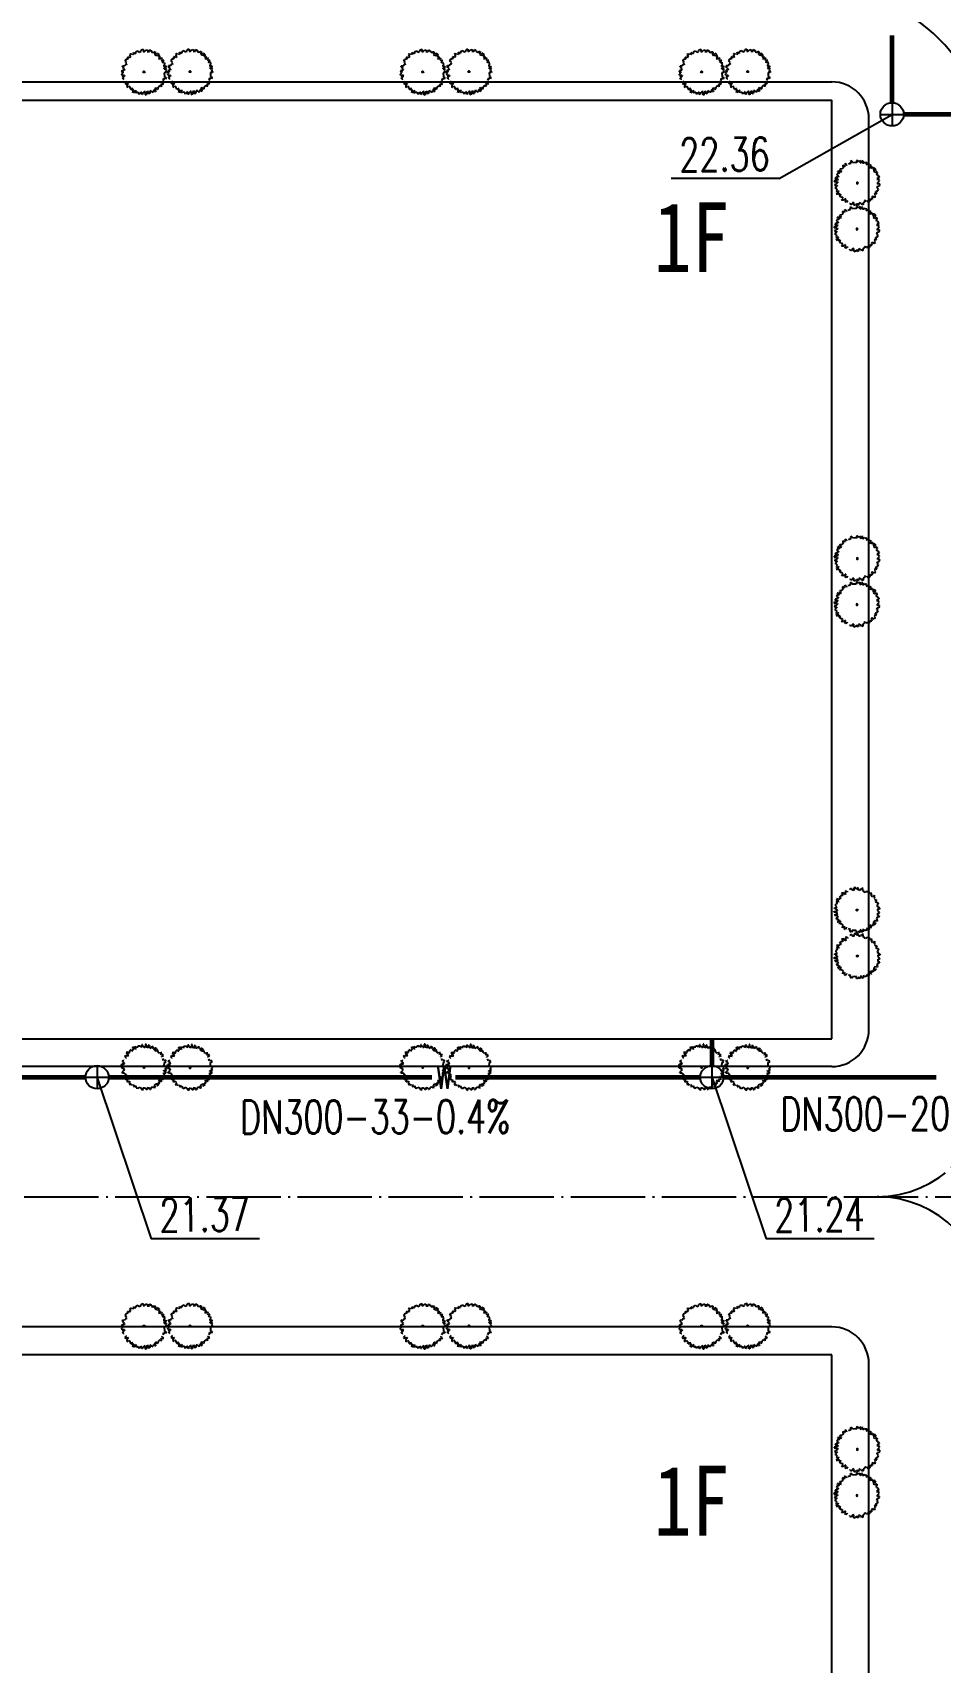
# Model space of a CAD drawing. Header units: millimetres. Extents: x 418304 to 847498, y 48187 to 111456.
# Drawn here: x 423666.1 to 423714.9, y 53596.8 to 53684.4 of the extents above; entities that cross this region are included whole.
import ezdxf

# ---------------------------------------------------------------- set-up
doc = ezdxf.new("R2010")
doc.units = ezdxf.units.MM
doc.header["$LTSCALE"] = 1000
doc.linetypes.add('DOTE', pattern=[2.42, 2, -0.2, 0.02, -0.2])
for name, color, linetype in [('A绿-1', 82, 'Continuous'), ('PIPE-污水', 6, 'Continuous'), ('PUB_TEXT', 7, 'Continuous'), ('TEXT_污水', 7, 'Continuous'), ('TWT_TEXT', 7, 'Continuous'), ('WELL_污水', 6, 'Continuous'), ('道路', 4, 'Continuous'), ('道路中心线', 1, 'DOTE')]:
    doc.layers.add(name, color=color, linetype=linetype)
doc.styles.add('_TCH_DIM', font='SIMPLEX', dxfattribs={"bigfont": 'GBCBIG'})
doc.styles.add('_TWT_PIPETEXT', font='SIMPLEX', dxfattribs={"width": 0.8, "height": 3.5, "bigfont": 'HZTXT'})
doc.styles.add('黑体', font='simhei.ttf', dxfattribs={"width": 0.8, "height": 3.5})

# ---------------------------------------------------------------- blocks, each defined once
blk = doc.blocks.new('004')
at = {"layer": 'A绿-1', "color": 8}
for p, q in [((-699, 834), (-770, 749)), ((-691, 762), (-699, 834)), ((-534, 794), (-691, 762)), ((-511, 892), (-605, 840)), ((-605, 840), (-534, 794)), ((-456, 866), (-511, 892)), ((-401, 899), (-456, 866)), ((-354, 971), (-440, 997)), ((-440, 997), (-401, 899)), ((-283, 860), (-354, 971)), ((-276, 925), (-283, 860)), ((-244, 925), (-276, 925)), ((-205, 1023), (-268, 997)), ((-268, 997), (-244, 925)), ((-182, 945), (-205, 1023)), ((-134, 964), (-182, 945)), ((70, 1036), (-9, 1030)), ((-9, 1030), (-9, 991)), ((70, 977), (70, 1036)), ((93, 938), (70, 977)), ((132, 906), (93, 938)), ((179, 1023), (132, 906)), ((250, 1017), (179, 1023)), ((266, 945), (250, 1017)), ((321, 912), (266, 945)), ((360, 945), (321, 977)), ((321, 977), (321, 912)), ((360, 847), (360, 945)), ((399, 814), (360, 847)), ((438, 853), (399, 814)), ((478, 827), (438, 853)), ((525, 879), (478, 827)), ((564, 847), (525, 879)), ((532, 768), (564, 847)), ((572, 703), (532, 768)), ((-1068, 284), (-1052, 317)), ((-942, 226), (-1068, 284)), ((-1060, 128), (-1052, 186)), ((-966, 56), (-1060, 128)), ((-1052, 317), (-911, 278)), ((-1052, 186), (-950, 121)), ((-1052, -69), (-1052, 3)), ((-1052, 3), (-966, -3)), ((-982, 428), (-966, 461)), ((-927, 415), (-982, 428)), ((-966, 461), (-864, 454)), ((-966, -3), (-966, 56)), ((-950, 121), (-942, 226)), ((-942, 369), (-927, 415)), ((-887, 324), (-942, 369)), ((-911, 278), (-887, 324)), ((-872, 605), (-895, 533)), ((-895, 533), (-864, 481)), ((-825, 585), (-872, 605)), ((-864, 454), (-840, 461)), ((-793, 644), (-825, 585)), ((-762, 716), (-809, 677)), ((-809, 677), (-793, 644)), ((-770, 749), (-723, 742)), ((-723, 651), (-762, 716)), ((-723, 742), (-691, 683)), ((-691, 683), (-723, 651)), ((564, 670), (572, 703)), ((595, 638), (564, 670)), ((658, 664), (595, 638)), ((697, 618), (658, 664)), ((744, 670), (697, 618)), ((783, 605), (744, 670)), ((791, 481), (783, 605)), ((830, 500), (791, 481)), ((807, 409), (870, 487)), ((838, 343), (807, 409)), ((870, 487), (830, 500)), ((932, 363), (838, 343)), ((932, 200), (885, 200)), ((885, 200), (909, 160)), ((925, 101), (901, 69)), ((901, 69), (972, 16)), ((909, 278), (964, 311)), ((932, 232), (909, 278)), ((909, 160), (972, 160)), ((972, 160), (925, 101)), ((964, 311), (932, 363)), ((972, 16), (972, -69)), ((-1044, -154), (-1068, -193)), ((-1068, -193), (-1029, -219)), ((-989, -108), (-1052, -69)), ((-982, -173), (-1044, -154)), ((-1029, -219), (-1005, -166)), ((-1013, -278), (-989, -258)), ((-997, -310), (-1013, -278)), ((-919, -356), (-997, -310)), ((-974, -173), (-989, -108)), ((-989, -258), (-950, -278)), ((-934, -180), (-974, -173)), ((-950, -278), (-927, -251)), ((-942, -526), (-927, -480)), ((-864, -500), (-942, -526)), ((-927, -251), (-934, -180)), ((-927, -480), (-887, -441)), ((-887, -441), (-919, -356)), ((-887, -585), (-840, -533)), ((-848, -644), (-887, -585)), ((-840, -533), (-864, -500)), ((-801, -585), (-848, -644)), ((-762, -618), (-801, -585)), ((-636, -729), (-715, -657)), ((-683, -788), (-636, -729)), ((556, -735), (493, -761)), ((650, -794), (556, -735)), ((705, -637), (666, -683)), ((666, -683), (674, -761)), ((760, -650), (705, -637)), ((783, -618), (760, -650)), ((776, -513), (768, -552)), ((768, -552), (830, -585)), ((799, -448), (776, -513)), ((807, -618), (783, -618)), ((815, -493), (799, -448)), ((830, -585), (807, -618)), ((862, -474), (815, -493)), ((870, -278), (846, -336)), ((846, -336), (885, -435)), ((885, -435), (862, -474)), ((948, -310), (870, -278)), ((972, -69), (901, -95)), ((901, -95), (901, -180)), ((901, -180), (948, -219)), ((948, -219), (972, -271)), ((972, -271), (948, -310)), ((-629, -853), (-683, -788)), ((-574, -801), (-629, -853)), ((-401, -853), (-574, -801)), ((-425, -944), (-401, -853)), ((-385, -964), (-425, -944)), ((-338, -944), (-385, -964)), ((-299, -944), (-338, -944)), ((-260, -1010), (-299, -944)), ((-229, -912), (-260, -1010)), ((-182, -912), (-229, -912)), ((-189, -1010), (-182, -912)), ((-127, -1023), (-189, -1010)), ((-119, -938), (-127, -1023)), ((-56, -958), (-119, -938)), ((-56, -1010), (-56, -958)), ((-17, -997), (-56, -1010)), ((70, -1016), (-17, -997)), ((109, -925), (70, -951)), ((70, -951), (70, -1016)), ((132, -1023), (109, -925)), ((195, -997), (132, -1023)), ((226, -944), (164, -944)), ((164, -944), (195, -997)), ((250, -984), (226, -944)), ((297, -964), (250, -984)), ((297, -833), (274, -918)), ((274, -918), (297, -964)), ((328, -912), (297, -833)), ((360, -918), (328, -912)), ((383, -892), (360, -918)), ((407, -866), (383, -892)), ((438, -873), (407, -866)), ((423, -886), (438, -873)), ((454, -918), (423, -886)), ((470, -807), (446, -801)), ((446, -801), (485, -853)), ((564, -853), (454, -918)), ((509, -794), (470, -807)), ((485, -853), (548, -833)), ((493, -761), (509, -794)), ((548, -833), (564, -853)), ((674, -761), (650, -794))]:
    blk.add_line(p, q, dxfattribs=at)
blk.add_circle((-32, 10), 31.3, dxfattribs=at)
blk = doc.blocks.new('$TWTSYS$00000374')
for p, q in [((-0.5, 0, 0), (0.5, 0, 0)), ((0, 0.5, 0), (0, -0.5, 0))]:
    blk.add_line(p, q)
blk.add_circle((0, 0, 0), 0.5)

msp = doc.modelspace()

# ---------------------------------------------------------------- linework, layer by layer
for points in [[(423709.095, 53630.32), (423709.095, 53680.8), (423545.812, 53680.8), (423545.812, 53630.32), (423709.095, 53630.32)], [(423709.095, 53613.32), (423545.812, 53613.32), (423545.812, 53552.84), (423709.095, 53552.84), (423709.095, 53613.32)]]:
    msp.add_lwpolyline(points)
at = {"layer": 'PIPE-污水', "linetype": 'Continuous', "ltscale": 0.005, "const_width": 0.25}
for points in [[(423712.339, 53680.677), (423712.339, 53684.309)], [(423712.964, 53680.052), (423721.078, 53680.052)], [(423702.648, 53628.873), (423702.648, 53630.32)], [(423659.023, 53628.248), (423668.947, 53628.248)], [(423670.197, 53628.248), (423687.589, 53628.248)], [(423688.851, 53628.248), (423702.023, 53628.248)], [(423703.273, 53628.248), (423714.72, 53628.248)]]:
    msp.add_lwpolyline(points, dxfattribs=at)
at = {"layer": 'TWT_TEXT', "color": 6}
for p, q in [((423706.274, 53676.602, 310.848), (423712.339, 53680.052, 155.424)), ((423706.274, 53676.602, 310.848), (423700.449, 53676.602, 310.848)), ((423669.564, 53628.27, -0.773), (423672.48, 53619.562, 310.075)), ((423702.644, 53628.261, -0.456), (423705.56, 53619.553, 310.392)), ((423678.305, 53619.562, 310.075), (423672.48, 53619.562, 310.075)), ((423711.385, 53619.553, 310.392), (423705.56, 53619.553, 310.392))]:
    msp.add_line(p, q, dxfattribs=at)
at = {"layer": '道路', "color": 8}
for p, q in [((423546.812, 53681.8), (423709.095, 53681.8)), ((423711.095, 53630.82), (423711.095, 53679.8)), ((423709.095, 53628.82), (423546.812, 53628.82)), ((423709.095, 53614.82), (423546.812, 53614.82)), ((423711.095, 53552.84), (423711.095, 53612.82))]:
    msp.add_line(p, q, dxfattribs=at)
for centre, start, end in [((423709.095, 53679.8), 0, 90), ((423709.095, 53630.82), 270, 0), ((423709.095, 53612.82), 0, 90)]:
    msp.add_arc(centre, 2, start, end, dxfattribs=at)
at = {"layer": '道路中心线', "color": 8, "linetype": 'DOTE', "ltscale": 0.002}
msp.add_line((423538.252, 53621.82), (423717.513, 53621.82), dxfattribs=at)
for centre, radius, start, end in [((423708.513, 53677.737), 9, 0, 90), ((423711.513, 53627.82), 6, 270, 0), ((423711.513, 53615.82), 6, 0, 90)]:
    msp.add_arc(centre, radius, start, end, dxfattribs=at)

# ---------------------------------------------------------------- block references
at = {"layer": 'A绿-1', "yscale": 0.00116705121472478, "zscale": -0.00116705121472478}
for p, xscale, rotation in [((423672.094, 53682.376), 0.001167051214724779, 110.3603193262186), ((423674.572, 53682.39), 0.001167051214724779, 110.3603193262186), ((423687.094, 53682.376), 0.001167051214724779, 110.3603193262186), ((423689.572, 53682.39), 0.001167051214724779, 110.3603193262186), ((423702.094, 53682.376), 0.001167051214724779, 110.3603193262186), ((423704.572, 53682.39), 0.001167051214724779, 110.3603193262186), ((423710.515, 53676.353), -0.001167051214724779, 159.6396806737815), ((423710.501, 53673.875), -0.001167051214724779, 159.6396806737815), ((423710.515, 53656.15), -0.001167051214724779, 159.6396806737815), ((423710.501, 53653.672), -0.001167051214724779, 159.6396806737815), ((423710.501, 53637.244), 0.001167051214724779, 20.36031932621859), ((423710.515, 53634.766), 0.001167051214724779, 20.36031932621859), ((423672.094, 53628.743), -0.001167051214724779, 69.63968067378136), ((423674.572, 53628.729), -0.001167051214724779, 69.63968067378136), ((423687.094, 53628.743), -0.001167051214724779, 69.63968067378136), ((423689.572, 53628.729), -0.001167051214724779, 69.63968067378136), ((423702.094, 53628.743), -0.001167051214724779, 69.63968067378136), ((423704.572, 53628.729), -0.001167051214724779, 69.63968067378136), ((423672.094, 53614.896), 0.001167051214724779, 110.3603193262186), ((423674.572, 53614.91), 0.001167051214724779, 110.3603193262186), ((423687.094, 53614.896), 0.001167051214724779, 110.3603193262186), ((423689.572, 53614.91), 0.001167051214724779, 110.3603193262186), ((423702.094, 53614.896), 0.001167051214724779, 110.3603193262186), ((423704.572, 53614.91), 0.001167051214724779, 110.3603193262186), ((423710.515, 53608.221), -0.001167051214724779, 159.6396806737815), ((423710.501, 53605.743), -0.001167051214724779, 159.6396806737815)]:
    msp.add_blockref('004', p, dxfattribs=dict(at, xscale=xscale, rotation=rotation))
at = {"layer": 'WELL_污水', "xscale": 1.25, "yscale": 1.25, "zscale": 1.25}
for p in [(423712.339, 53680.052), (423669.572, 53628.248), (423702.648, 53628.248)]:
    msp.add_blockref('$TWTSYS$00000374', p, dxfattribs=at)

# ---------------------------------------------------------------- texts
at = {"layer": 'PUB_TEXT', "style": '黑体', "width": 0.8}
for p in [(423699.518, 53671.566), (423699.518, 53603.586)]:
    msp.add_text('1F', height=3.7553, dxfattribs=at).set_placement(p)
at = {"layer": 'TEXT_污水', "style": '_TWT_PIPETEXT', "width": 0.64}
msp.add_text('W', height=1.25, dxfattribs=at).set_placement((423687.839, 53627.623))
at = {"layer": 'TWT_TEXT', "color": 6, "style": '_TCH_DIM', "width": 0.705882}
for s, rotation, p in [('22.36', 0.64021, (423700.906, 53676.974, 310.848)), ('DN300-20-0.4%', 0.14551, (423706.339, 53625.374)), ('DN300-33-0.4%', 0.14551, (423677.276, 53625.206)), ('21.37', 0.64021, (423672.937, 53619.935, 310.075)), ('21.24', 0.64021, (423706.017, 53619.926, 310.392))]:
    msp.add_text(s, height=1.785, rotation=rotation, dxfattribs=at).set_placement(p)

doc.saveas('drawing.dxf')
